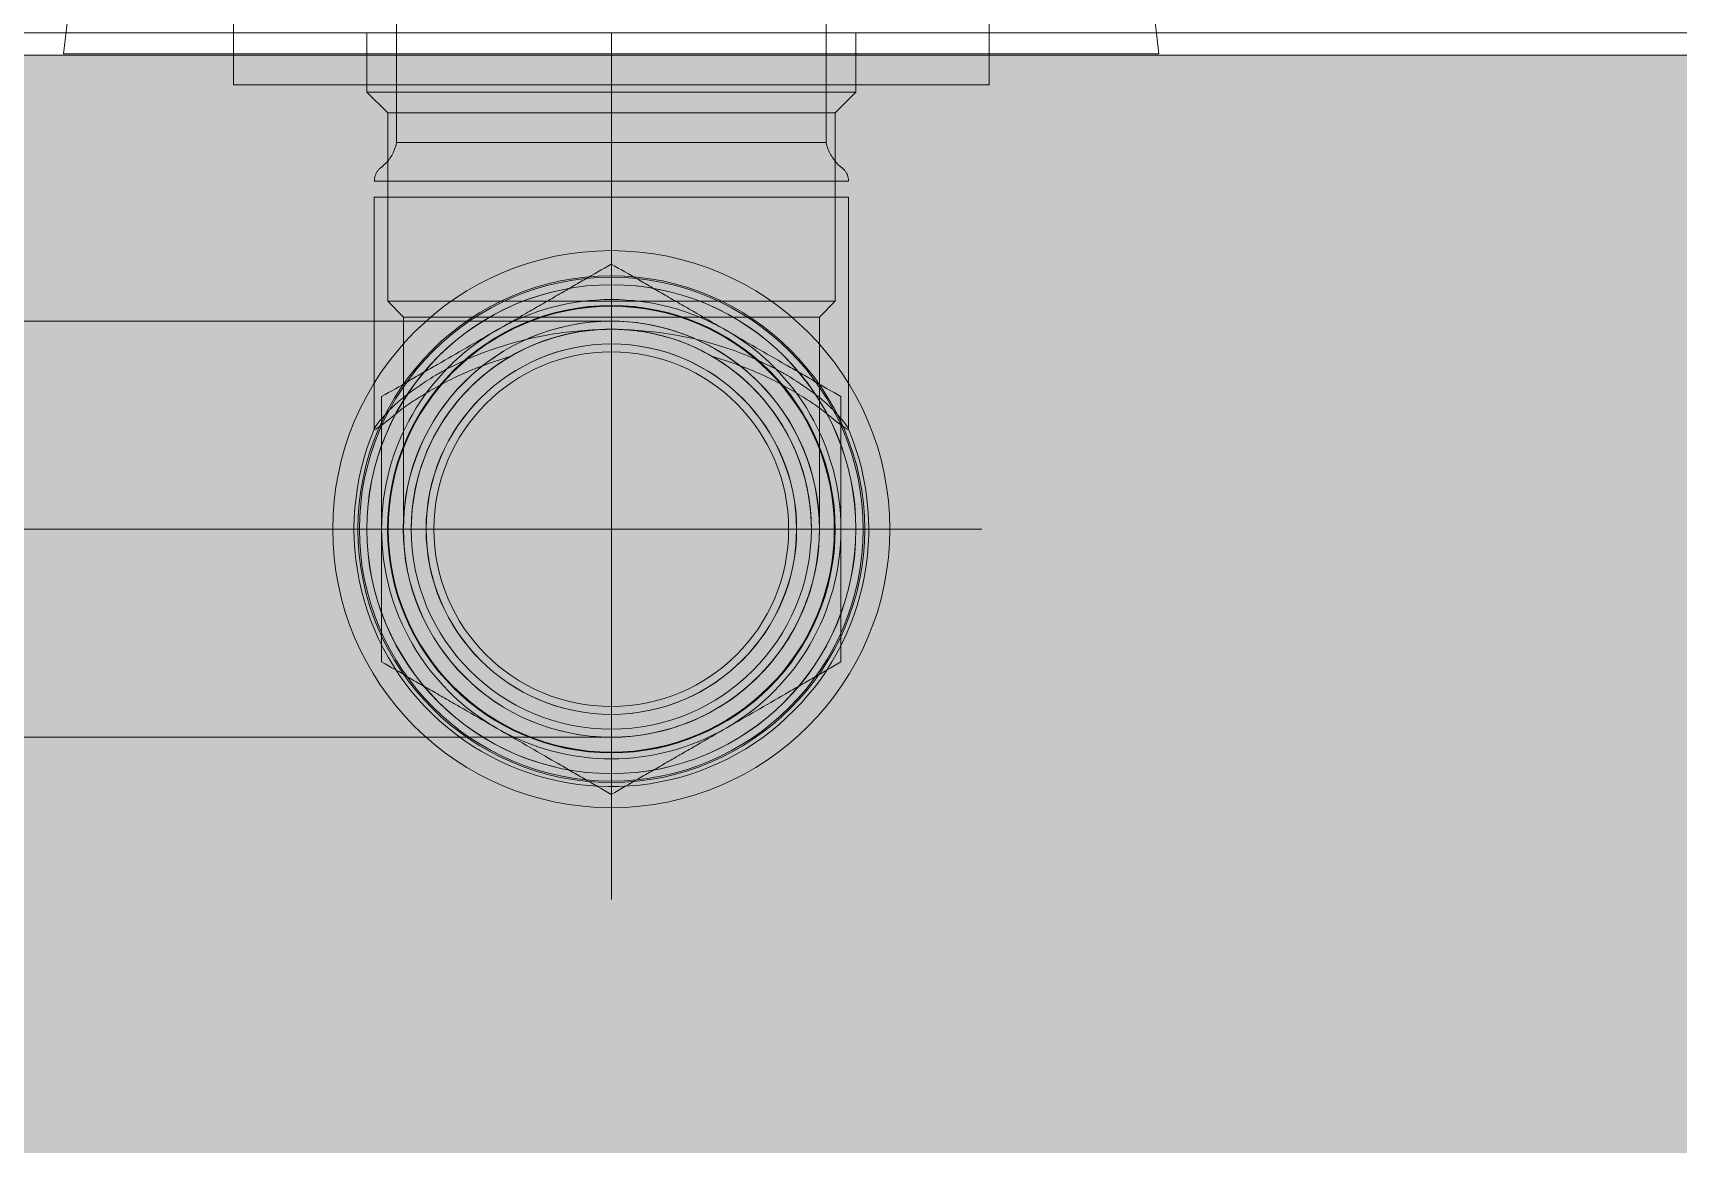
# Model space of a CAD drawing. Header units: metres. Extents: x 147 to 427, y -16 to 162.
# Drawn here: x 331.9609 to 332.072, y 80.5207 to 80.5957 of the extents above; entities that cross this region are included whole.
import ezdxf

# ---------------------------------------------------------------- set-up
doc = ezdxf.new("R2010")
doc.units = ezdxf.units.M
doc.layers.add('1053_ARQ_BASE_MATADOURO_dwg', color=7, linetype='Continuous', lineweight=5, true_color=0x767676)
for name, color, linetype, lineweight in [('A-WALL', 7, 'Continuous', 9), ('A_lay', 7, 'Continuous', 5), ('P-PIPE', 7, 'Continuous', 5), ('P-PIPE-CNTR', 7, 'Continuous', 5), ('P-SANR-FIXT', 7, 'Continuous', 5)]:
    doc.layers.add(name, color=color, linetype=linetype, lineweight=lineweight)

# ---------------------------------------------------------------- blocks, each defined once
blk = doc.blocks.new('AF_Soldavel_Curva 45_90 - Standard-V159-TÉRREO 1_20 - Dependente 1')
at = {"layer": 'P-PIPE'}
for p, q in [((163.54463, 80.5787), (163.54063, 80.5787)), ((163.54063, 80.5787), (163.54063, 80.5622)), ((163.54603, 80.5773), (163.54463, 80.5787)), ((163.54463, 80.5787), (163.54463, 80.5622)), ((163.56103, 80.5773), (163.54603, 80.5773)), ((163.54603, 80.5773), (163.54603, 80.5622)), ((163.56213, 80.57624), (163.56103, 80.5773)), ((163.56103, 80.5773), (163.56103, 80.5622)), ((163.56213, 80.57624), (163.56213, 80.5622)), ((163.54063, 80.5622), (163.54063, 80.5747)), ((163.56103, 80.5747), (163.56103, 80.5622)), ((163.54063, 80.5622), (163.54063, 80.5457)), ((163.54063, 80.5497), (163.54063, 80.5622)), ((163.54463, 80.5622), (163.54463, 80.5457)), ((163.54603, 80.5622), (163.54603, 80.5471)), ((163.56103, 80.5622), (163.56103, 80.5471)), ((163.56103, 80.5622), (163.56103, 80.5497)), ((163.56213, 80.5622), (163.56213, 80.54816)), ((163.56103, 80.5471), (163.56213, 80.54816)), ((163.54463, 80.5457), (163.54603, 80.5471)), ((163.54603, 80.5471), (163.56103, 80.5471)), ((163.54063, 80.5457), (163.54463, 80.5457))]:
    blk.add_line(p, q, dxfattribs=at)
at = {"layer": 'P-PIPE', "flags": 128}
for points in [[(163.56213, 80.57624), (163.56397, 80.57624), (163.5658, 80.57624), (163.56763, 80.57624), (163.56945, 80.57624), (163.57125, 80.57624), (163.57304, 80.57624), (163.57482, 80.57624), (163.57657, 80.57624), (163.5783, 80.57624), (163.58001, 80.57624), (163.58168, 80.57624), (163.58333, 80.57624), (163.58494, 80.57624), (163.58651, 80.57624), (163.58805, 80.57624), (163.58954, 80.57624), (163.59099, 80.57624), (163.59239, 80.57624), (163.59375, 80.57624), (163.59505, 80.57624), (163.59631, 80.57624), (163.5975, 80.57624), (163.59864, 80.57624), (163.59973, 80.57624), (163.60075, 80.57624), (163.60171, 80.57624), (163.60261, 80.57624), (163.60344, 80.57624), (163.60421, 80.57624), (163.60491, 80.57624), (163.60554, 80.57624), (163.6061, 80.57624), (163.60659, 80.57624), (163.60701, 80.57624), (163.60736, 80.57624), (163.60763, 80.57624), (163.60784, 80.57624), (163.60797, 80.57624), (163.60802, 80.57624)], [(163.60802, 80.57624), (163.60859, 80.57623), (163.60915, 80.57619), (163.60971, 80.57614), (163.61026, 80.57606), (163.61081, 80.57596), (163.61136, 80.57583), (163.6119, 80.57569), (163.61244, 80.57552), (163.61297, 80.57534), (163.61349, 80.57513), (163.614, 80.5749), (163.61451, 80.57465), (163.615, 80.57438), (163.61548, 80.57409), (163.61595, 80.57378), (163.61641, 80.57346), (163.61685, 80.57311), (163.61728, 80.57275), (163.6177, 80.57237), (163.6181, 80.57198), (163.61848, 80.57157), (163.61885, 80.57114), (163.61919, 80.5707), (163.61953, 80.57025), (163.61984, 80.56978), (163.62013, 80.5693), (163.62041, 80.56881), (163.62066, 80.56831), (163.6209, 80.5678), (163.62111, 80.56728), (163.6213, 80.56676), (163.62148, 80.56622), (163.62163, 80.56568), (163.62175, 80.56513), (163.62186, 80.56458), (163.62194, 80.56403), (163.62201, 80.56347), (163.62205, 80.56291), (163.62206, 80.56235), (163.62206, 80.5622)], [(163.62206, 80.5622), (163.62205, 80.56163), (163.62202, 80.56107), (163.62196, 80.56052), (163.62189, 80.55996), (163.62178, 80.55941), (163.62166, 80.55886), (163.62152, 80.55832), (163.62135, 80.55778), (163.62116, 80.55725), (163.62096, 80.55673), (163.62073, 80.55622), (163.62048, 80.55571), (163.62021, 80.55522), (163.61992, 80.55474), (163.61961, 80.55427), (163.61929, 80.55381), (163.61894, 80.55337), (163.61858, 80.55294), (163.6182, 80.55252), (163.61781, 80.55212), (163.6174, 80.55174), (163.61697, 80.55138), (163.61653, 80.55103), (163.61608, 80.55069), (163.61561, 80.55038), (163.61513, 80.55009), (163.61464, 80.54981), (163.61414, 80.54956), (163.61363, 80.54932), (163.61311, 80.54911), (163.61258, 80.54892), (163.61205, 80.54875), (163.61151, 80.5486), (163.61096, 80.54847), (163.61041, 80.54836), (163.60986, 80.54828), (163.6093, 80.54821), (163.60874, 80.54817), (163.60818, 80.54816), (163.60802, 80.54816)], [(163.60802, 80.54816), (163.60799, 80.54816), (163.60788, 80.54816), (163.60769, 80.54816), (163.60744, 80.54816), (163.60711, 80.54816), (163.60671, 80.54816), (163.60624, 80.54816), (163.6057, 80.54816), (163.60508, 80.54816), (163.6044, 80.54816), (163.60365, 80.54816), (163.60284, 80.54816), (163.60196, 80.54816), (163.60102, 80.54816), (163.60001, 80.54816), (163.59894, 80.54816), (163.59782, 80.54816), (163.59663, 80.54816), (163.5954, 80.54816), (163.59411, 80.54816), (163.59276, 80.54816), (163.59137, 80.54816), (163.58994, 80.54816), (163.58845, 80.54816), (163.58693, 80.54816), (163.58537, 80.54816), (163.58376, 80.54816), (163.58213, 80.54816), (163.58046, 80.54816), (163.57876, 80.54816), (163.57704, 80.54816), (163.57529, 80.54816), (163.57352, 80.54816), (163.57174, 80.54816), (163.56993, 80.54816), (163.56812, 80.54816), (163.5663, 80.54816), (163.56446, 80.54816), (163.56263, 80.54816), (163.56213, 80.54816)]]:
    blk.add_lwpolyline(points, dxfattribs=at)
at = {"layer": 'P-PIPE'}
for radius, start, end in [(0.0165, 0, 180), (0.0165, 0, 180), (0.0151, 0, 180), (0.0151, 0, 180), (0.01404, 0, 180), (0.0125, 0, 180), (0.0125, 0, 180), (0.0165, 180, 0), (0.0165, 180, 0), (0.0151, 180, 0), (0.0151, 180, 0), (0.01404, 180, 0), (0.0125, 180, 0), (0.0125, 180, 0)]:
    blk.add_arc((163.60802, 80.5622), radius, start, end, dxfattribs=at)
blk = doc.blocks.new('Joelho 45_90 - Agua Fria_Soldavel - MEP - Tigre - Standard-3523191-TÉRREO 1_20 - Dependente 1')
at = {"layer": 'P-PIPE'}
for p, q in [((163.03357, 80.5957), (163.03357, 80.5917)), ((163.05007, 80.5957), (163.03357, 80.5957)), ((163.03757, 80.5957), (163.06257, 80.5957)), ((163.03757, 80.5957), (163.06257, 80.5957)), ((163.06657, 80.5957), (163.05007, 80.5957)), ((163.06657, 80.5917), (163.06657, 80.5957)), ((163.03357, 80.5917), (163.03497, 80.5903)), ((163.03357, 80.5917), (163.05007, 80.5917)), ((163.05007, 80.5917), (163.06657, 80.5917)), ((163.06517, 80.5903), (163.06657, 80.5917)), ((163.03497, 80.5903), (163.03497, 80.5776)), ((163.03497, 80.5903), (163.05007, 80.5903)), ((163.05007, 80.5903), (163.06517, 80.5903)), ((163.06517, 80.5776), (163.06517, 80.5903)), ((163.03497, 80.5776), (163.03603, 80.5765)), ((163.05007, 80.5776), (163.03497, 80.5776)), ((163.03497, 80.5776), (163.05007, 80.5776)), ((163.06257, 80.5776), (163.03757, 80.5776)), ((163.06257, 80.5776), (163.03757, 80.5776)), ((163.06517, 80.5776), (163.05007, 80.5776)), ((163.05007, 80.5776), (163.06517, 80.5776)), ((163.06411, 80.5765), (163.06517, 80.5776)), ((163.03603, 80.5765), (163.05007, 80.5765)), ((163.05007, 80.5765), (163.03603, 80.5765)), ((163.05007, 80.5765), (163.06411, 80.5765)), ((163.06411, 80.5765), (163.05007, 80.5765))]:
    blk.add_line(p, q, dxfattribs=at)
at = {"layer": 'P-PIPE', "flags": 128}
for points in [[(163.03603, 80.5765), (163.03603, 80.57592), (163.03603, 80.57535), (163.03603, 80.57478), (163.03603, 80.57422), (163.03603, 80.57366), (163.03603, 80.5731), (163.03603, 80.57254), (163.03603, 80.572), (163.03603, 80.57146), (163.03603, 80.57093), (163.03603, 80.57041), (163.03603, 80.56989), (163.03603, 80.56939), (163.03603, 80.5689), (163.03603, 80.56842), (163.03603, 80.56796), (163.03603, 80.5675), (163.03603, 80.56707), (163.03603, 80.56664), (163.03603, 80.56624), (163.03603, 80.56585), (163.03603, 80.56547), (163.03603, 80.56512), (163.03603, 80.56478), (163.03603, 80.56446), (163.03603, 80.56416), (163.03603, 80.56388), (163.03603, 80.56362), (163.03603, 80.56339), (163.03603, 80.56317), (163.03603, 80.56297), (163.03603, 80.5628), (163.03603, 80.56264), (163.03603, 80.56251), (163.03603, 80.5624), (163.03603, 80.56232), (163.03603, 80.56226), (163.03603, 80.56221)], [(163.06411, 80.56221), (163.06411, 80.56224), (163.06411, 80.5623), (163.06411, 80.56238), (163.06411, 80.56248), (163.06411, 80.56261), (163.06411, 80.56275), (163.06411, 80.56292), (163.06411, 80.56311), (163.06411, 80.56333), (163.06411, 80.56356), (163.06411, 80.56381), (163.06411, 80.56409), (163.06411, 80.56438), (163.06411, 80.56469), (163.06411, 80.56503), (163.06411, 80.56538), (163.06411, 80.56575), (163.06411, 80.56613), (163.06411, 80.56653), (163.06411, 80.56695), (163.06411, 80.56738), (163.06411, 80.56783), (163.06411, 80.56829), (163.06411, 80.56877), (163.06411, 80.56926), (163.06411, 80.56976), (163.06411, 80.57027), (163.06411, 80.57079), (163.06411, 80.57131), (163.06411, 80.57185), (163.06411, 80.5724), (163.06411, 80.57295), (163.06411, 80.5735), (163.06411, 80.57407), (163.06411, 80.57463), (163.06411, 80.5752), (163.06411, 80.57577), (163.06411, 80.57634), (163.06411, 80.5765)]]:
    blk.add_lwpolyline(points, dxfattribs=at)
at = {"layer": 'P-PIPE'}
for radius, start, end in [(0.0165, 90, 270), (0.0165, 90, 270), (0.0165, 270, 90), (0.0165, 270, 90), (0.0151, 90, 270), (0.0151, 90, 270), (0.0151, 90, 270), (0.01404, 90, 270), (0.01404, 90, 270), (0.0151, 270, 90), (0.0151, 270, 90), (0.0151, 270, 90), (0.01404, 270, 90), (0.01404, 270, 90), (0.0125, 0, 180), (0.0125, 0, 180), (0.0125, 180, 0), (0.0125, 180, 0)]:
    blk.add_arc((163.05007, 80.5622), radius, start, end, dxfattribs=at)
blk = doc.blocks.new('AF_Registro de Pressão - Ø3_4_ _25mm_-3434113-TÉRREO 1_20 - Dependente 1')
at = {"layer": 'P-PIPE'}
for p, q in [((163.58252, 80.6077), (163.58252, 80.5922)), ((163.63353, 80.5922), (163.63353, 80.6077)), ((163.59352, 80.60029), (163.59352, 80.58829)), ((163.62252, 80.58829), (163.62252, 80.60029)), ((163.58252, 80.5922), (163.63353, 80.5922)), ((163.58252, 80.5922), (163.63353, 80.5922)), ((163.63215, 80.5922), (163.5839, 80.5922)), ((163.63215, 80.5922), (163.5839, 80.5922)), ((163.59352, 80.58829), (163.62252, 80.58829)), ((163.59352, 80.58829), (163.62252, 80.58829)), ((163.59202, 80.5857), (163.62402, 80.5857)), ((163.59202, 80.5857), (163.62402, 80.5857)), ((163.59202, 80.5846), (163.59202, 80.57003)), ((163.62402, 80.5846), (163.59202, 80.5846)), ((163.62402, 80.5846), (163.59202, 80.5846)), ((163.62402, 80.57003), (163.62402, 80.5846)), ((163.59202, 80.57003), (163.59202, 80.56894)), ((163.62402, 80.56894), (163.62402, 80.57003))]:
    blk.add_line(p, q, dxfattribs=at)
at = {"layer": 'P-PIPE', "flags": 128}
for points in [[(163.59249, 80.58662), (163.59257, 80.58669), (163.59265, 80.58676), (163.59273, 80.58683), (163.59281, 80.58691), (163.59288, 80.58698), (163.59295, 80.58707), (163.59302, 80.58715), (163.59308, 80.58724), (163.59314, 80.58733), (163.5932, 80.58742), (163.59325, 80.58752), (163.5933, 80.58761), (163.59335, 80.58771), (163.59339, 80.58781), (163.59342, 80.58791), (163.59346, 80.58801), (163.59349, 80.58812), (163.59351, 80.58822), (163.59352, 80.58829)], [(163.62252, 80.58829), (163.62255, 80.58819), (163.62257, 80.58808), (163.6226, 80.58798), (163.62264, 80.58788), (163.62267, 80.58778), (163.62272, 80.58768), (163.62276, 80.58758), (163.62281, 80.58748), (163.62287, 80.58739), (163.62292, 80.5873), (163.62299, 80.58721), (163.62305, 80.58712), (163.62312, 80.58704), (163.62319, 80.58696), (163.62326, 80.58688), (163.62334, 80.5868), (163.62342, 80.58673), (163.62351, 80.58666), (163.62356, 80.58662)], [(163.59202, 80.5857), (163.59203, 80.58574), (163.59203, 80.58579), (163.59203, 80.58583), (163.59204, 80.58588), (163.59205, 80.58593), (163.59206, 80.58597), (163.59207, 80.58601), (163.59208, 80.58606), (163.5921, 80.5861), (163.59212, 80.58615), (163.59213, 80.58619), (163.59216, 80.58623), (163.59218, 80.58627), (163.5922, 80.58631), (163.59223, 80.58635), (163.59225, 80.58639), (163.59228, 80.58642), (163.59231, 80.58646), (163.59234, 80.58649), (163.59237, 80.58652), (163.59241, 80.58656), (163.59244, 80.58659), (163.59248, 80.58661)], [(163.62356, 80.58662), (163.6236, 80.58659), (163.62363, 80.58656), (163.62367, 80.58653), (163.6237, 80.5865), (163.62373, 80.58646), (163.62376, 80.58643), (163.62379, 80.58639), (163.62382, 80.58636), (163.62384, 80.58632), (163.62387, 80.58628), (163.62389, 80.58624), (163.62391, 80.5862), (163.62393, 80.58615), (163.62395, 80.58611), (163.62396, 80.58607), (163.62398, 80.58602), (163.62399, 80.58598), (163.624, 80.58593), (163.62401, 80.58589), (163.62402, 80.58584), (163.62402, 80.5858), (163.62402, 80.58575), (163.62402, 80.58571)], [(163.59204, 80.569), (163.59179, 80.56836), (163.59155, 80.56771), (163.59134, 80.56704), (163.59116, 80.56637), (163.59101, 80.56569), (163.59088, 80.56501), (163.59079, 80.56432), (163.59071, 80.56363), (163.59067, 80.56294), (163.59065, 80.56224), (163.59065, 80.5622)], [(163.62539, 80.5622), (163.62538, 80.56289), (163.62534, 80.56358), (163.62527, 80.56428), (163.62517, 80.56496), (163.62505, 80.56565), (163.6249, 80.56633), (163.62472, 80.567), (163.62451, 80.56766), (163.62428, 80.56832), (163.62402, 80.56896), (163.624, 80.569)], [(163.59065, 80.5622), (163.59067, 80.5615), (163.59071, 80.56081), (163.59078, 80.56012), (163.59088, 80.55943), (163.591, 80.55875), (163.59115, 80.55807), (163.59133, 80.5574), (163.59154, 80.55673), (163.59177, 80.55608), (163.59203, 80.55543), (163.59231, 80.5548), (163.59262, 80.55418), (163.59295, 80.55357), (163.59331, 80.55297), (163.59369, 80.55239), (163.59409, 80.55182), (163.59452, 80.55127), (163.59497, 80.55074), (163.59543, 80.55023), (163.59592, 80.54974), (163.59643, 80.54926), (163.59696, 80.54881), (163.5975, 80.54838), (163.59806, 80.54797), (163.59864, 80.54758), (163.59923, 80.54722), (163.59984, 80.54688), (163.60046, 80.54656), (163.60109, 80.54627), (163.60173, 80.54601), (163.60238, 80.54577), (163.60304, 80.54556), (163.60371, 80.54537), (163.60439, 80.54521), (163.60507, 80.54508), (163.60576, 80.54497), (163.60645, 80.5449), (163.60714, 80.54485), (163.60784, 80.54483), (163.60853, 80.54483), (163.60923, 80.54487), (163.60992, 80.54493), (163.61061, 80.54502), (163.61129, 80.54514), (163.61197, 80.54528), (163.61264, 80.54545), (163.61331, 80.54565), (163.61397, 80.54587), (163.61462, 80.54613), (163.61525, 80.5464), (163.61588, 80.5467), (163.61649, 80.54703), (163.61709, 80.54738), (163.61768, 80.54776), (163.61825, 80.54815), (163.6188, 80.54857), (163.61934, 80.54901), (163.61985, 80.54948), (163.62035, 80.54996), (163.62083, 80.55046), (163.62129, 80.55099), (163.62173, 80.55152), (163.62215, 80.55208), (163.62254, 80.55265), (163.62291, 80.55324), (163.62325, 80.55384), (163.62358, 80.55446), (163.62387, 80.55509), (163.62415, 80.55573), (163.62439, 80.55638), (163.62461, 80.55704), (163.6248, 80.5577), (163.62497, 80.55838), (163.62511, 80.55906), (163.62522, 80.55974), (163.62531, 80.56043), (163.62536, 80.56113), (163.62539, 80.56182), (163.62539, 80.5622)]]:
    blk.add_lwpolyline(points, dxfattribs=at)
at = {"layer": 'P-PIPE'}
for radius, start, end in [(0.0155, 60, 120), (0.01506, 0, 180), (0.0155, 120, 180), (0.0135, 0, 180), (0.0135, 0, 180), (0.0135, 0, 180), (0.0135, 93.3973, 180), (0.0135, 0, 86.6027), (0.0155, 0, 60), (0.0125, 0, 180), (0.0125, 0, 180), (0.0125, 0, 180), (0.01197, 0, 180), (0.0135, 120.0662, 180), (0.0135, 0, 59.9338), (0.0155, 180, 240), (0.01506, 180, 0), (0.0135, 180, 0), (0.0135, 180, 0), (0.0135, 180, 0), (0.0135, 180, 0), (0.0135, 180, 0), (0.0125, 180, 0), (0.0125, 180, 0), (0.0125, 180, 0), (0.01197, 180, 0), (0.0155, 300, 0), (0.0155, 240, 300)]:
    blk.add_arc((163.60802, 80.5622), radius, start, end, dxfattribs=at)
for points, knots in [([(163.59252, 80.57115), (163.59314, 80.5715), (163.59407, 80.57204), (163.59533, 80.57277), (163.59661, 80.5735), (163.59825, 80.57445), (163.60023, 80.57559), (163.60192, 80.57657), (163.60328, 80.57735), (163.60427, 80.57792), (163.60523, 80.57848), (163.6065, 80.57921), (163.60742, 80.57974), (163.60802, 80.58009)], [0, 0, 0, 0, 0.125, 0.1875, 0.25, 0.375, 0.5, 0.625, 0.6875, 0.75, 0.8125, 0.875, 1, 1, 1, 1]), ([(163.60802, 80.58009), (163.60863, 80.57974), (163.60955, 80.57921), (163.61082, 80.57848), (163.61178, 80.57792), (163.61277, 80.57735), (163.61413, 80.57657), (163.61582, 80.57559), (163.6178, 80.57445), (163.61944, 80.5735), (163.62072, 80.57277), (163.62198, 80.57204), (163.62291, 80.5715), (163.62352, 80.57115)], [0, 0, 0, 0, 0.125, 0.1875, 0.25, 0.3125, 0.375, 0.5, 0.625, 0.75, 0.8125, 0.875, 1, 1, 1, 1]), ([(163.59286, 80.57003), (163.59306, 80.57026), (163.59353, 80.57073), (163.59428, 80.57132), (163.59497, 80.57181), (163.59553, 80.57219), (163.59613, 80.57257), (163.59677, 80.57293), (163.59746, 80.57328), (163.59819, 80.57363), (163.59896, 80.57396), (163.60003, 80.57436), (163.60146, 80.57482), (163.60391, 80.57541), (163.60588, 80.57562), (163.60722, 80.57567)], [-1, -1, -1, -1, -0.9, -0.8, -0.75, -0.7, -0.65, -0.6, -0.55, -0.5, -0.45, -0.4, -0.3, -0.2, 0, 0, 0, 0]), ([(163.60126, 80.57388), (163.60205, 80.57434), (163.60373, 80.57509), (163.60632, 80.57567), (163.6084, 80.57572), (163.60984, 80.57559), (163.61198, 80.5752), (163.61361, 80.57458), (163.61479, 80.57388)], [0, 0, 0, 0, 0.2, 0.4, 0.55, 0.625, 0.7, 1, 1, 1, 1]), ([(163.60882, 80.57567), (163.61017, 80.57562), (163.61214, 80.5754), (163.61428, 80.5749), (163.61545, 80.57454), (163.61629, 80.57427), (163.61709, 80.57396), (163.61786, 80.57363), (163.61859, 80.57328), (163.61927, 80.57293), (163.61992, 80.57257), (163.62052, 80.57219), (163.62108, 80.57181), (163.62177, 80.57132), (163.62252, 80.57073), (163.62299, 80.57026), (163.62319, 80.57003)], [-1, -1, -1, -1, -0.8, -0.7, -0.65, -0.6, -0.55, -0.5, -0.45, -0.4, -0.35, -0.3, -0.25, -0.2, -0.1, 0, 0, 0, 0]), ([(163.59252, 80.5622), (163.59252, 80.56271), (163.59252, 80.56373), (163.59252, 80.56525), (163.59252, 80.56679), (163.59252, 80.56806), (163.59252, 80.56903), (163.59252, 80.56999), (163.59252, 80.57069), (163.59252, 80.57115)], [0, 0, 0, 0, 0.166667, 0.333333, 0.5, 0.666667, 0.75, 0.833333, 1, 1, 1, 1]), ([(163.62352, 80.57115), (163.62352, 80.57069), (163.62352, 80.56999), (163.62352, 80.56903), (163.62352, 80.56806), (163.62352, 80.56679), (163.62352, 80.56525), (163.62352, 80.56373), (163.62352, 80.56271), (163.62352, 80.5622)], [0, 0, 0, 0, 0.166667, 0.25, 0.333333, 0.5, 0.666667, 0.833333, 1, 1, 1, 1]), ([(163.59252, 80.55325), (163.59252, 80.55371), (163.59252, 80.5544), (163.59252, 80.55536), (163.59252, 80.55633), (163.59252, 80.5576), (163.59252, 80.55914), (163.59252, 80.56066), (163.59252, 80.56169), (163.59252, 80.5622)], [0, 0, 0, 0, 0.166667, 0.25, 0.333333, 0.5, 0.666667, 0.833333, 1, 1, 1, 1]), ([(163.62352, 80.5622), (163.62352, 80.56169), (163.62352, 80.56066), (163.62352, 80.55914), (163.62352, 80.5576), (163.62352, 80.55633), (163.62352, 80.55536), (163.62352, 80.5544), (163.62352, 80.55371), (163.62352, 80.55325)], [0, 0, 0, 0, 0.166667, 0.333333, 0.5, 0.666667, 0.75, 0.833333, 1, 1, 1, 1]), ([(163.60802, 80.5443), (163.60741, 80.54465), (163.60648, 80.54519), (163.60522, 80.54592), (163.60394, 80.54666), (163.6023, 80.5476), (163.60032, 80.54875), (163.59863, 80.54973), (163.59727, 80.55051), (163.59628, 80.55108), (163.59532, 80.55163), (163.59405, 80.55236), (163.59313, 80.5529), (163.59252, 80.55325)], [0, 0, 0, 0, 0.125, 0.1875, 0.25, 0.375, 0.5, 0.625, 0.6875, 0.75, 0.8125, 0.875, 1, 1, 1, 1]), ([(163.62352, 80.55325), (163.62291, 80.55289), (163.62198, 80.55236), (163.62072, 80.55163), (163.61944, 80.55089), (163.6178, 80.54994), (163.61582, 80.5488), (163.61413, 80.54782), (163.61277, 80.54704), (163.61178, 80.54647), (163.61082, 80.54591), (163.60955, 80.54518), (163.60863, 80.54465), (163.60802, 80.5443)], [0, 0, 0, 0, 0.125, 0.1875, 0.25, 0.375, 0.5, 0.625, 0.6875, 0.75, 0.8125, 0.875, 1, 1, 1, 1])]:
    blk.add_open_spline(points, degree=3, knots=knots, dxfattribs=at)
for points in [[(163.60722, 80.57567), (163.60749, 80.57569), (163.60802, 80.5757), (163.60856, 80.57569), (163.60882, 80.57567)], [(163.60126, 80.57388), (163.60069, 80.5737), (163.59959, 80.57334), (163.59806, 80.57274), (163.59668, 80.57206), (163.59546, 80.57135), (163.59439, 80.57069), (163.5938, 80.57025), (163.59354, 80.57003)], [(163.62251, 80.57003), (163.62225, 80.57025), (163.62166, 80.57069), (163.62059, 80.57135), (163.61937, 80.57206), (163.61799, 80.57274), (163.61646, 80.57334), (163.61536, 80.5737), (163.61479, 80.57388)], [(163.59354, 80.57003), (163.59306, 80.56963), (163.5923, 80.56904), (163.59202, 80.56889), (163.59202, 80.56894)], [(163.59202, 80.56894), (163.59202, 80.56901), (163.59217, 80.56926), (163.59259, 80.56974), (163.59286, 80.57003)], [(163.62402, 80.56894), (163.62402, 80.56889), (163.62375, 80.56904), (163.62299, 80.56963), (163.62251, 80.57003)], [(163.62319, 80.57003), (163.62346, 80.56974), (163.62388, 80.56926), (163.62402, 80.56901), (163.62402, 80.56894)]]:
    blk.add_open_spline(points, degree=3, dxfattribs=at)
at = {"layer": 'P-SANR-FIXT'}
for p, q in [((163.57191, 80.60139), (163.57106, 80.59429)), ((163.64498, 80.59429), (163.64414, 80.60139)), ((163.60802, 80.59429), (163.57106, 80.59429)), ((163.64498, 80.59429), (163.60802, 80.59429))]:
    blk.add_line(p, q, dxfattribs=at)
blk = doc.blocks.new('AN_AF_Soldavel_Adaptador Curto com Bolsa e Rosca - Standard-3502186-TÉRREO 1_20 - Dependente 1')
at = {"layer": 'P-PIPE'}
for radius, start, end in [(0.017, 0, 180), (0.017, 0, 180), (0.01505, 0, 180), (0.01505, 0, 180), (0.0125, 0, 180), (0.0125, 0, 180), (0.0125, 0, 180), (0.0125, 0, 180), (0.017, 180, 0), (0.017, 180, 0), (0.01505, 180, 0), (0.01505, 180, 0), (0.0125, 180, 0), (0.0125, 180, 0), (0.0125, 180, 0), (0.0125, 180, 0)]:
    blk.add_arc((163.60802, 80.5622), radius, start, end, dxfattribs=at)
blk = doc.blocks.new('AN_AF_Soldavel_Luva com Bucha de Latao - Standard-3434359-TÉRREO 1_20 - Dependente 1')
at = {"layer": 'P-PIPE'}
for radius, start, end in [(0.0188, 0, 180), (0.0188, 0, 180), (0.0171, 0, 180), (0.0171, 0, 180), (0.0151, 0, 180), (0.0151, 0, 180), (0.0125, 0, 180), (0.0125, 0, 180), (0.0125, 0, 180), (0.0125, 0, 180), (0.0188, 180, 0), (0.0188, 180, 0), (0.0171, 180, 0), (0.0171, 180, 0), (0.0151, 180, 0), (0.0151, 180, 0), (0.0125, 180, 0), (0.0125, 180, 0), (0.0125, 180, 0), (0.0125, 180, 0)]:
    blk.add_arc((163.60802, 80.5622), radius, start, end, dxfattribs=at)
blk = doc.blocks.new('1053_ARQ_BASE_MATADOURO_dwg_arq geral tgov-4039641-TÉRREO 1_20 - Dependente 1')
at = {"layer": 'A_lay', "true_color": 0xaaaaaa}
h = blk.add_hatch(dxfattribs=at)
h.set_pattern_fill('FP_2', color=253, style=0, pattern_type=2)
h.set_pattern_definition([(90, (-0.43, 0), (-0.6125, 4e-17), []), (180, (-0.43, 0), (-8e-17, -0.6125), [])])
h.paths.add_polyline_path([(33.39823, -2.44785), (33.39005, -2.33681), (33.39823, -2.28837), (33.40641, -2.29638), (33.40641, -2.39717)])
h.paths.add_polyline_path([(31.46385, -2.59034), (32.07823, -2.5825), (32.07823, -1.36034), (31.99823, -1.36034), (31.57397, -1.7846), (31.55983, -1.77046), (31.99823, -1.34034), (32.09823, -1.3462), (32.09823, -2.59034), (32.97823, -2.58006), (32.97823, -1.36034), (32.69823, -1.36034), (32.27397, -1.7846), (32.25983, -1.77046), (32.69823, -1.34034), (33.01237, -1.3462), (33.42893, -1.77817), (33.42249, -1.7846), (32.99823, -1.36034), (32.99823, -2.59034), (33.3905, -2.5825), (33.39823, -2.44785), (33.40641, -2.59034), (33.79823, -2.5825), (33.79823, -1.36034), (33.59823, -1.36034), (33.59823, -1.34034), (33.79823, -1.33834), (33.79823, -0.54034), (32.4999, -0.54034), (32.4999, -0.52034), (33.79823, -0.52034), (33.79823, 0.70966), (31.64823, 0.70966), (31.64823, -0.72034), (31.37823, -0.98034), (31.37823, -1.34034), (31.39823, -1.3462), (31.39385, -1.36034), (31.19823, -1.36034), (31.19823, -2.59034), (31.43963, -2.59034)])
h.paths.add_polyline_path([(31.48299, -2.58485), (31.79509, -2.57254), (31.7793, -2.56639), (31.55862, -2.50972), (31.48505, -2.5828)])
h.paths.add_polyline_path([(32.07823, -2.59034), (31.39385, -2.58657), (31.43963, -2.57462), (31.44984, -2.09799), (31.48145, -2.01434), (31.55983, -1.94273), (31.63526, -1.92489), (31.68569, -1.93654), (31.76783, -1.98026), (31.8192, -2.05552), (31.83963, -2.11951), (31.83963, -2.57879), (32.03248, -2.58812)])
h.paths.add_polyline_path([(32.3834, -2.58485), (32.69549, -2.57254), (32.67971, -2.56639), (32.45903, -2.50972), (32.38546, -2.5828)])
h.paths.add_polyline_path([(32.09823, -2.59034), (32.34004, -2.5673), (32.35168, -2.05444), (32.36291, -2.05083), (32.4125, -1.97951), (32.49398, -1.93654), (32.5861, -1.93654), (32.66824, -1.98026), (32.71961, -2.05552), (32.74004, -2.11954), (32.74004, -2.57879), (32.67112, -2.58485), (32.25983, -2.58723)])
h.paths.add_polyline_path([(33.3376, -2.22233), (33.3546, -2.19559), (33.39611, -2.1786), (33.38238, -2.18703), (33.34047, -2.22024)])
blk = doc.blocks.new('1053_ARQ_BASE_MATADOURO_dwg-3625622-TÉRREO 1_20 - Dependente 1')
blk.add_blockref('1053_ARQ_BASE_MATADOURO_dwg_arq geral tgov-4039641-TÉRREO 1_20 - Dependente 1', (130.20979, 83.18603))

msp = doc.modelspace()

# ---------------------------------------------------------------- hatches: boundary and pattern name
at = {"layer": 'A-WALL', "true_color": 0xffd4aa, "transparency": 33554483}
h = msp.add_hatch(color=41, dxfattribs=at)
h.paths.add_polyline_path([(335.14998, 80.4457), (335.29998, 80.4457), (335.29998, 80.5942), (322.60148, 80.5942), (322.60148, 80.4457), (335.09998, 80.4457)])
h.paths.add_polyline_path([(324.05546, 80.54612), (323.5652, 80.55496), (323.5652, 80.57027), (324.25299, 80.55977), (324.24791, 80.54612), (324.15588, 80.54612)])
h.paths.add_polyline_path([(326.90045, 80.54612), (326.21656, 80.55496), (326.21656, 80.57027), (326.9037, 80.56143), (326.9037, 80.54612)])
h.paths.add_polyline_path([(322.94844, 80.54612), (322.74626, 80.55496), (322.74998, 80.57027), (323.4334, 80.56143), (323.4334, 80.54612), (322.95886, 80.54612)])
h.paths.add_polyline_path([(325.60917, 80.54612), (325.39697, 80.55496), (325.39697, 80.57027), (326.08476, 80.56143), (326.08476, 80.54612)])
h.paths.add_polyline_path([(327.49697, 80.55012), (327.50774, 80.57427), (328.49204, 80.56543), (328.49204, 80.55012), (327.49921, 80.55012)])
h.paths.add_polyline_path([(330.40487, 80.55012), (329.80697, 80.55896), (329.80697, 80.57427), (330.42571, 80.56543), (330.42571, 80.55012)])
h.paths.add_polyline_path([(330.67998, 80.55012), (330.55751, 80.55896), (330.55751, 80.57427), (331.32612, 80.56543), (331.32612, 80.55012), (330.69998, 80.55012)])
h.paths.add_polyline_path([(329.01932, 80.55012), (328.62384, 80.55896), (328.62384, 80.57427), (329.39408, 80.56543), (329.39408, 80.55012), (329.03396, 80.55012)])
h.paths.add_polyline_path([(331.95299, 80.55012), (331.45792, 80.55896), (331.45792, 80.57427), (331.95299, 80.56543), (331.95299, 80.55137)])

# ---------------------------------------------------------------- linework, layer by layer
at = {"layer": 'A-WALL', "color": 253, "true_color": 0xaaaaaa}
for p, q in [((332.39998, 80.5957), (329.79895, 80.5957)), ((332.40148, 80.5942), (329.79895, 80.5942))]:
    msp.add_line(p, q, dxfattribs=at)
at = {"layer": 'P-PIPE'}
for p, q in [((332.01248, 80.5957), (331.98748, 80.5957)), ((331.98748, 80.5776), (332.01248, 80.5776))]:
    msp.add_line(p, q, dxfattribs=at)
for start, end in [(90, 180), (90, 180), (90, 180), (90, 180), (0, 90), (0, 90), (0, 90), (0, 90), (180, 270), (180, 270), (180, 270), (180, 270), (270, 0), (270, 0), (270, 0), (270, 0)]:
    msp.add_arc((331.99998, 80.5622), 0.0125, start, end, dxfattribs=at)
at = {"layer": 'P-PIPE-CNTR'}
for p, q in [((331.99998, 80.5776), (331.99998, 80.5957)), ((331.99998, 80.5372), (331.99998, 80.5872)), ((331.99998, 80.5372), (331.99998, 80.5872)), ((331.99998, 80.5622), (331.95409, 80.5622)), ((331.97498, 80.5622), (332.02498, 80.5622)), ((331.97498, 80.5622), (332.02498, 80.5622))]:
    msp.add_line(p, q, dxfattribs=at)

# ---------------------------------------------------------------- block references
at = {"layer": '1053_ARQ_BASE_MATADOURO_dwg', "color": 253, "true_color": 0xaaaaaa}
msp.add_blockref('1053_ARQ_BASE_MATADOURO_dwg-3625622-TÉRREO 1_20 - Dependente 1', (168.39195, 0), dxfattribs=at)
at = {"layer": 'P-PIPE'}
for name, p in [('AF_Registro de Pressão - Ø3_4_ _25mm_-3434113-TÉRREO 1_20 - Dependente 1', (168.39195, 0)), ('Joelho 45_90 - Agua Fria_Soldavel - MEP - Tigre - Standard-3523191-TÉRREO 1_20 - Dependente 1', (168.94991, 0)), ('AN_AF_Soldavel_Luva com Bucha de Latao - Standard-3434359-TÉRREO 1_20 - Dependente 1', (168.39195, 0)), ('AF_Soldavel_Curva 45_90 - Standard-V159-TÉRREO 1_20 - Dependente 1', (168.39195, 0)), ('AN_AF_Soldavel_Adaptador Curto com Bolsa e Rosca - Standard-3502186-TÉRREO 1_20 - Dependente 1', (168.39195, 0))]:
    msp.add_blockref(name, p, dxfattribs=at)

doc.saveas('drawing.dxf')
